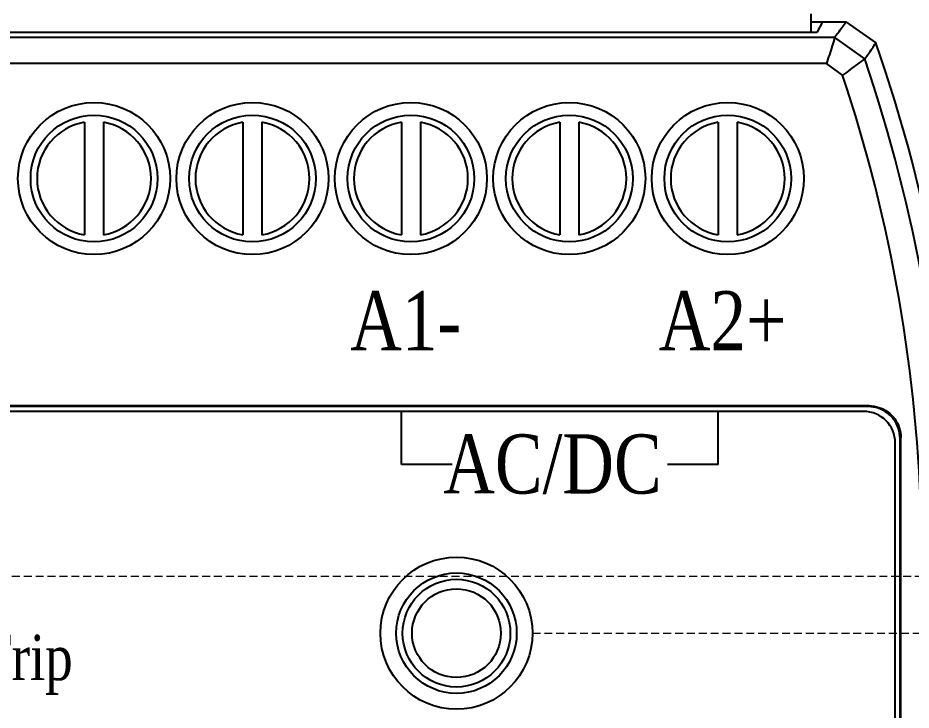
# Model space of a CAD drawing. Header units: millimetres. Extents: x 19 to 859, y 22 to 702.
# Drawn here: x 331.97 to 360.17, y 246.83 to 268.68 of the extents above; entities that cross this region are included whole.
import ezdxf
from ezdxf.enums import TextEntityAlignment as Align

# ---------------------------------------------------------------- set-up
doc = ezdxf.new("R2010")
doc.units = ezdxf.units.MM
doc.linetypes.add('DASHED2', pattern=[0.375, 0.25, -0.125])
doc.layers.add('40', color=4, linetype='Continuous')
doc.styles.add('SS', font='batang.ttc', dxfattribs={"width": 0.8})

msp = doc.modelspace()

# ---------------------------------------------------------------- linework, layer by layer
at = {"color": 7, "linetype": 'Continuous'}
for p, q in [((357.002, 268.809), (357.002, 268.22)), ((357.002, 268.559), (358.109, 268.559)), ((357.363, 268.559), (357.194, 268.22)), ((358.109, 268.559), (359.053, 267.888)), ((357.194, 268.22), (286.435, 268.22)), ((357.756, 268.063), (285.874, 268.063)), ((358.702, 267.385), (357.755, 268.063)), ((357.49, 267.235), (286.14, 267.235)), ((358.003, 266.868), (357.49, 267.235)), ((334.077, 265.384), (334.077, 261.834)), ((334.677, 265.384), (334.677, 261.834)), ((339.077, 265.384), (339.077, 261.834)), ((339.677, 265.384), (339.677, 261.834)), ((344.077, 265.384), (344.077, 261.834)), ((344.677, 265.384), (344.677, 261.834)), ((349.077, 265.384), (349.077, 261.834)), ((349.677, 265.384), (349.677, 261.834)), ((354.077, 265.384), (354.077, 261.834)), ((354.677, 265.384), (354.677, 261.834)), ((358.839, 256.434), (284.79, 256.434)), ((358.815, 256.409), (284.815, 256.409)), ((344.079, 254.582), (344.079, 256.281)), ((354.079, 254.582), (354.079, 256.281)), ((358.839, 256.434), (358.815, 256.409)), ((358.665, 256.259), (284.965, 256.259)), ((359.839, 255.434), (359.815, 255.409)), ((359.839, 226.685), (359.839, 255.434)), ((359.665, 226.859), (359.665, 255.259)), ((359.815, 226.709), (359.815, 255.409))]:
    msp.add_line(p, q, dxfattribs=at)
for p, q in [((345.677, 254.582), (344.079, 254.582)), ((354.079, 254.582), (352.481, 254.582))]:
    msp.add_line(p, q)
at = {"color": 1, "linetype": 'DASHED2', "lineweight": 5}
for p, q in [((329.912, 251.059), (364.46, 251.059)), ((348.215, 249.259), (364.46, 249.259))]:
    msp.add_line(p, q, dxfattribs=at)
at = {"color": 7, "linetype": 'Continuous'}
for centre, radius in [((334.377, 263.609), 2.4), ((339.377, 263.609), 2.4), ((344.377, 263.609), 2.4), ((349.377, 263.609), 2.4), ((354.377, 263.609), 2.4), ((334.377, 263.609), 2), ((339.377, 263.609), 2), ((344.377, 263.609), 2), ((349.377, 263.609), 2), ((354.377, 263.609), 2), ((345.815, 249.259), 2.4), ((345.815, 249.259), 1.9), ((345.815, 249.259), 1.7), ((345.815, 249.259), 1.4)]:
    msp.add_circle(centre, radius, dxfattribs=at)
for centre, radius, start, end in [((311.827, 251.468), 50, 1.2509, 19.1721), ((311.827, 251.468), 49.504, 1.2571, 18.7561), ((311.827, 251.468), 48.677, 1.2604, 18.4439), ((334.377, 263.609), 1.8, 99.5941, 260.4059), ((334.377, 263.609), 1.8, 279.5941, 80.4059), ((339.377, 263.609), 1.8, 99.5941, 260.4059), ((339.377, 263.609), 1.8, 279.5941, 80.4059), ((344.377, 263.609), 1.8, 99.5941, 260.4059), ((344.377, 263.609), 1.8, 279.5941, 80.4059), ((349.377, 263.609), 1.8, 99.5941, 260.4059), ((349.377, 263.609), 1.8, 279.5941, 80.4059), ((354.377, 263.609), 1.8, 99.5941, 260.4059), ((354.377, 263.609), 1.8, 279.5941, 80.4059), ((358.665, 255.259), 1, 0, 90)]:
    msp.add_arc(centre, radius, start, end, dxfattribs=at)
for points, knots in [([(357.756, 268.063), (357.79, 268.112), (357.867, 268.219), (357.985, 268.385), (358.069, 268.502), (358.109, 268.559)], [0, 0, 0, 0, 0.1782085, 0.3970842, 0.6092519, 0.6092519, 0.6092519, 0.6092519]), ([(357.756, 268.063), (357.726, 267.974), (357.68, 267.788), (357.582, 267.515), (357.521, 267.329), (357.49, 267.235)], [0, 0, 0, 0, 0.2828747, 0.5732697, 0.8697537, 0.8697537, 0.8697537, 0.8697537]), ([(358.702, 267.385), (358.736, 267.434), (358.813, 267.543), (358.93, 267.711), (359.013, 267.83), (359.053, 267.888)], [0, 0, 0, 0, 0.1794589, 0.3998599, 0.6134957, 0.6134957, 0.6134957, 0.6134957]), ([(358.702, 267.385), (358.627, 267.328), (358.466, 267.225), (358.239, 267.044), (358.082, 266.928), (358.003, 266.868)], [0, 0, 0, 0, 0.2824628, 0.5729851, 0.8701169, 0.8701169, 0.8701169, 0.8701169]), ([(359.815, 255.409), (359.815, 255.514), (359.782, 255.724), (359.637, 256.007), (359.412, 256.232), (359.129, 256.376), (358.919, 256.409), (358.815, 256.409)], [0, 0, 0, 0, 0.31286, 0.625669, 0.938459, 1.251268, 1.564128, 1.564128, 1.564128, 1.564128]), ([(358.839, 256.434), (358.944, 256.434), (359.154, 256.4), (359.437, 256.256), (359.662, 256.031), (359.806, 255.748), (359.839, 255.538), (359.839, 255.434)], [0, 0, 0, 0, 0.31286, 0.625669, 0.938459, 1.251268, 1.564128, 1.564128, 1.564128, 1.564128])]:
    msp.add_open_spline(points, degree=3, knots=knots, dxfattribs=at)

# ---------------------------------------------------------------- texts
at = {"layer": '40', "color": 0, "style": 'SS', "width": 0.8}
for s, height, p in [('A1-', 1.8658, (344.214, 258.189)), ('A2+', 1.8658, (354.214, 258.189)), ('AC/DC', 1.8658, (348.846, 253.668)), ('Operating/Trip', 1.4352, (328.504, 247.778))]:
    msp.add_text(s, height=height, dxfattribs=at).set_placement(p, align=Align.CENTER)

doc.saveas('drawing.dxf')
